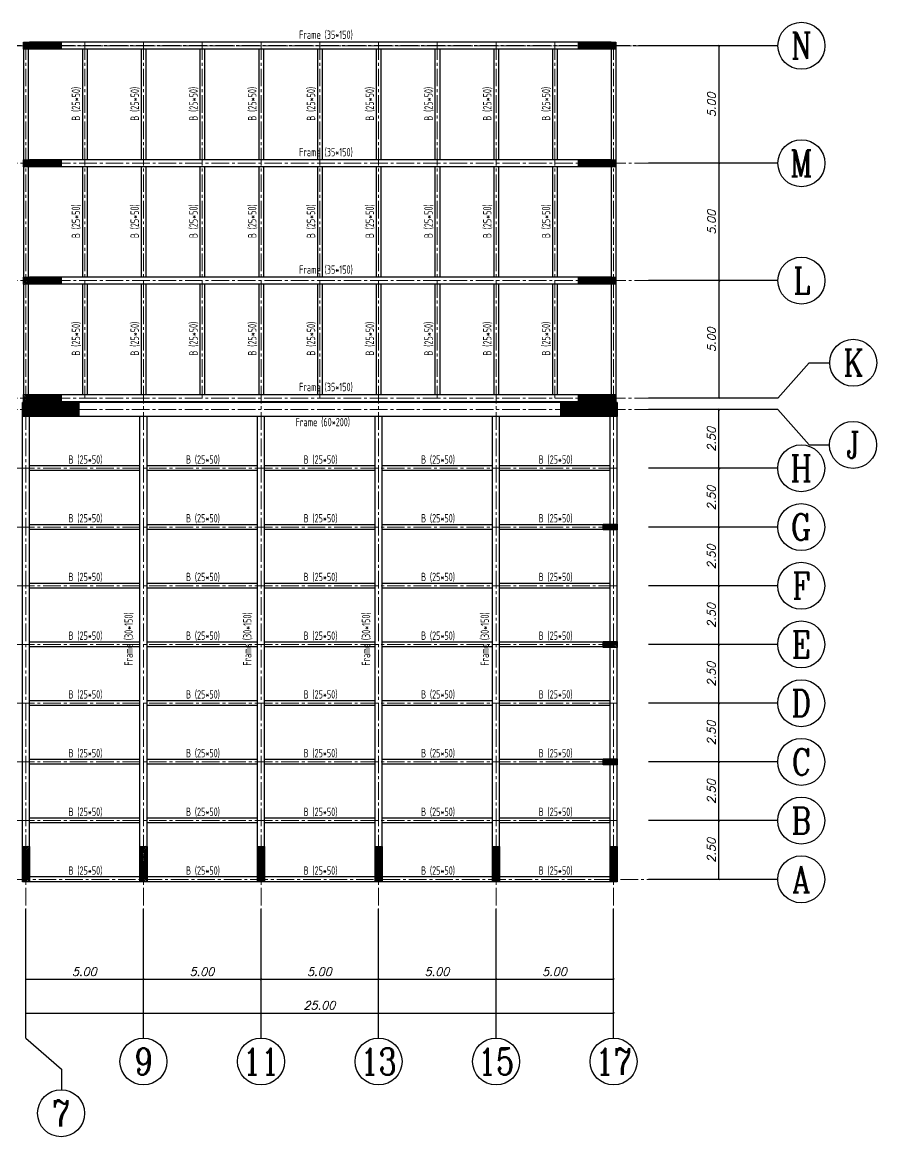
# Model space of a CAD drawing. Header units: metres. Extents: x 202848 to 204724, y 1924431 to 1925550.
# Drawn here: x 203256.82 to 203293.17, y 1924637.47 to 1924684.91 of the extents above; entities that cross this region are included whole.
import ezdxf
from ezdxf.enums import TextEntityAlignment as Align

# ---------------------------------------------------------------- set-up
doc = ezdxf.new("R2010")
doc.units = ezdxf.units.M
doc.header["$MEASUREMENT"] = 0
doc.linetypes.add('CENTER2', pattern=[1.125, 0.75, -0.125, 0.125, -0.125])
doc.layers.add('Axis', color=1, linetype='CENTER2', lineweight=5)
doc.layers.add('Dimations', color=3, linetype='Continuous', lineweight=5)
for name, color, linetype in [('Axis Name', 8, 'Continuous'), ('Columns', 2, 'Continuous'), ('Frame', 7, 'Continuous'), ('Walls', 255, 'Continuous'), ('YQ_DIM', 3, 'Continuous')]:
    doc.layers.add(name, color=color, linetype=linetype)
doc.styles.add('ROMANS', font='romans.shx', dxfattribs={"oblique": 15})
doc.styles.add('YQ_AXIS', font='COMPLEX.SHX', dxfattribs={"width": 0.8, "bigfont": 'GBCBIG.SHX'})
doc.styles.add('YQ_DIM', font='SUPEROS.SHX', dxfattribs={"width": 0.8, "bigfont": 'HZDX.SHX'})
doc.dimstyles.new('Copy(2) of DIM-50$', dxfattribs={"dimscale": 0, "dimtxt": 0.35, "dimasz": 0.03, "dimexe": 0, "dimexo": 0, "dimgap": 0.15, "dimtad": 1, "dimzin": 0, "dimdsep": 46, "dimtxsty": 'ROMANS', "dimblk1": 'OBLIQUE', "dimblk2": 'DTICK', "dimsah": 1, "dimcen": 0.1, "dimse1": 1, "dimse2": 1, "dimclrd": 2, "dimclre": 51, "dimclrt": 3, "dimaunit": 1, "dimadec": 0, "dimazin": 0, "dimtfac": 1e-05, "dimtmove": 2, "dimatfit": 0, "dimldrblk": 'DTICK', "dimfxl": 0, "dimtolj": 1, "dimtzin": 0, "dimlwe": -1, "dimarcsym": 0})
pattern_1 = [(135, (-307.507833, -217.828765), (-0.0353553390593, -0.0353553390593), [])]

# ---------------------------------------------------------------- blocks, each defined once
blk = doc.blocks.new('*U913')
for p, q in [((2.35, 0.1), (-2.35, 0.1)), ((2.35, -0.1), (-2.35, -0.1))]:
    blk.add_line(p, q)
blk = doc.blocks.new('*U914')
at = {"color": 0, "linetype": 'ByBlock', "lineweight": -2, "transparency": 16777216}
for p in [(-20, 0), (-15, 0), (-10, 0), (-5, 0), (0, 0), (-20, -2.5), (-15, -2.5), (-10, -2.5), (-5, -2.5), (0, -2.5), (-20, -5), (-15, -5), (-10, -5), (-5, -5), (0, -5), (-20, -7.5), (-15, -7.5), (-10, -7.5), (-5, -7.5), (0, -7.5), (-20, -10), (-15, -10), (-10, -10), (-5, -10), (0, -10), (-20, -12.5), (-15, -12.5), (-10, -12.5), (-5, -12.5), (0, -12.5), (-20, -15), (-15, -15), (-10, -15), (-5, -15), (0, -15)]:
    blk.add_blockref('*U913', p, dxfattribs=at)
blk = doc.blocks.new('_OBLIQUE')
at = {"color": 0, "linetype": 'ByBlock'}
blk.add_line((-0.5, -0.5), (0.5, 0.5), dxfattribs=at)
blk = doc.blocks.new('DTICK')
at = {"color": 3}
blk.add_line((-1, -1), (1, 1), dxfattribs=at)
for p, q in [((-1, 0), (1, 0)), ((0, 1), (0, -1))]:
    blk.add_line(p, q)
blk = doc.blocks.new('*D939')
at = {"layer": 'Defpoints', "color": 0, "lineweight": -2, "transparency": 16777216}
for p in [(203256.979, 1924647.919), (203261.979, 1924647.919), (203261.979, 1924644.169)]:
    blk.add_point(p, dxfattribs=at)
at = {"layer": 'Dimations', "color": 2, "lineweight": -2, "transparency": 16777216}
blk.add_line((203256.979, 1924644.169), (203261.949, 1924644.169), dxfattribs=at)
at = {"layer": 'Dimations', "color": 2, "lineweight": -2, "transparency": 16777216, "xscale": 0.03, "yscale": 0.03, "zscale": 0.03, "rotation": 180}
blk.add_blockref('_OBLIQUE', (203256.979, 1924644.169), dxfattribs=at)
at = {"layer": 'Dimations', "color": 2, "lineweight": -2, "transparency": 16777216, "xscale": 0.03, "yscale": 0.03, "zscale": 0.03}
blk.add_blockref('DTICK', (203261.979, 1924644.169), dxfattribs=at)
at = {"layer": 'Dimations', "color": 3, "transparency": 16777216, "insert": (203259.464, 1924644.494), "char_height": 0.35, "attachment_point": 5, "style": 'ROMANS'}
blk.add_mtext('\\A1;5.00', dxfattribs=at)
blk = doc.blocks.new('*D940')
at = {"layer": 'Defpoints', "color": 0, "lineweight": -2, "transparency": 16777216}
for p in [(203261.979, 1924647.919), (203266.979, 1924647.919), (203266.979, 1924644.169)]:
    blk.add_point(p, dxfattribs=at)
at = {"layer": 'Dimations', "color": 2, "lineweight": -2, "transparency": 16777216}
blk.add_line((203261.979, 1924644.169), (203266.949, 1924644.169), dxfattribs=at)
at = {"layer": 'Dimations', "color": 2, "lineweight": -2, "transparency": 16777216, "xscale": 0.03, "yscale": 0.03, "zscale": 0.03, "rotation": 180}
blk.add_blockref('_OBLIQUE', (203261.979, 1924644.169), dxfattribs=at)
at = {"layer": 'Dimations', "color": 2, "lineweight": -2, "transparency": 16777216, "xscale": 0.03, "yscale": 0.03, "zscale": 0.03}
blk.add_blockref('DTICK', (203266.979, 1924644.169), dxfattribs=at)
at = {"layer": 'Dimations', "color": 3, "transparency": 16777216, "insert": (203264.464, 1924644.494), "char_height": 0.35, "attachment_point": 5, "style": 'ROMANS'}
blk.add_mtext('\\A1;5.00', dxfattribs=at)
blk = doc.blocks.new('*D941')
at = {"layer": 'Defpoints', "color": 0, "lineweight": -2, "transparency": 16777216}
for p in [(203266.979, 1924647.919), (203271.979, 1924647.919), (203271.979, 1924644.169)]:
    blk.add_point(p, dxfattribs=at)
at = {"layer": 'Dimations', "color": 2, "lineweight": -2, "transparency": 16777216}
blk.add_line((203266.979, 1924644.169), (203271.949, 1924644.169), dxfattribs=at)
at = {"layer": 'Dimations', "color": 2, "lineweight": -2, "transparency": 16777216, "xscale": 0.03, "yscale": 0.03, "zscale": 0.03, "rotation": 180}
blk.add_blockref('_OBLIQUE', (203266.979, 1924644.169), dxfattribs=at)
at = {"layer": 'Dimations', "color": 2, "lineweight": -2, "transparency": 16777216, "xscale": 0.03, "yscale": 0.03, "zscale": 0.03}
blk.add_blockref('DTICK', (203271.979, 1924644.169), dxfattribs=at)
at = {"layer": 'Dimations', "color": 3, "transparency": 16777216, "insert": (203269.464, 1924644.494), "char_height": 0.35, "attachment_point": 5, "style": 'ROMANS'}
blk.add_mtext('\\A1;5.00', dxfattribs=at)
blk = doc.blocks.new('*D942')
at = {"layer": 'Defpoints', "color": 0, "lineweight": -2, "transparency": 16777216}
for p in [(203271.979, 1924647.919), (203276.979, 1924647.919), (203276.979, 1924644.169)]:
    blk.add_point(p, dxfattribs=at)
at = {"layer": 'Dimations', "color": 2, "lineweight": -2, "transparency": 16777216}
blk.add_line((203271.979, 1924644.169), (203276.949, 1924644.169), dxfattribs=at)
at = {"layer": 'Dimations', "color": 2, "lineweight": -2, "transparency": 16777216, "xscale": 0.03, "yscale": 0.03, "zscale": 0.03, "rotation": 180}
blk.add_blockref('_OBLIQUE', (203271.979, 1924644.169), dxfattribs=at)
at = {"layer": 'Dimations', "color": 2, "lineweight": -2, "transparency": 16777216, "xscale": 0.03, "yscale": 0.03, "zscale": 0.03}
blk.add_blockref('DTICK', (203276.979, 1924644.169), dxfattribs=at)
at = {"layer": 'Dimations', "color": 3, "transparency": 16777216, "insert": (203274.464, 1924644.494), "char_height": 0.35, "attachment_point": 5, "style": 'ROMANS'}
blk.add_mtext('\\A1;5.00', dxfattribs=at)
blk = doc.blocks.new('*D943')
at = {"layer": 'Defpoints', "color": 0, "lineweight": -2, "transparency": 16777216}
for p in [(203276.979, 1924647.919), (203281.979, 1924647.919), (203281.979, 1924644.169)]:
    blk.add_point(p, dxfattribs=at)
at = {"layer": 'Dimations', "color": 2, "lineweight": -2, "transparency": 16777216}
blk.add_line((203276.979, 1924644.169), (203281.949, 1924644.169), dxfattribs=at)
at = {"layer": 'Dimations', "color": 2, "lineweight": -2, "transparency": 16777216, "xscale": 0.03, "yscale": 0.03, "zscale": 0.03, "rotation": 180}
blk.add_blockref('_OBLIQUE', (203276.979, 1924644.169), dxfattribs=at)
at = {"layer": 'Dimations', "color": 2, "lineweight": -2, "transparency": 16777216, "xscale": 0.03, "yscale": 0.03, "zscale": 0.03}
blk.add_blockref('DTICK', (203281.979, 1924644.169), dxfattribs=at)
at = {"layer": 'Dimations', "color": 3, "transparency": 16777216, "insert": (203279.464, 1924644.494), "char_height": 0.35, "attachment_point": 5, "style": 'ROMANS'}
blk.add_mtext('\\A1;5.00', dxfattribs=at)
blk = doc.blocks.new('*D921')
at = {"layer": 'Defpoints', "color": 0, "lineweight": -2, "transparency": 16777216}
for p in [(203282.719, 1924673.915), (203286.469, 1924673.915), (203282.719, 1924668.915)]:
    blk.add_point(p, dxfattribs=at)
at = {"layer": 'Dimations', "color": 2, "lineweight": -2, "transparency": 16777216}
blk.add_line((203286.469, 1924668.915), (203286.469, 1924673.885), dxfattribs=at)
at = {"layer": 'Dimations', "color": 2, "lineweight": -2, "transparency": 16777216, "xscale": 0.03, "yscale": 0.03, "zscale": 0.03}
for name, p, rotation in [('DTICK', (203286.469, 1924673.915), 90), ('_OBLIQUE', (203286.469, 1924668.915), 270)]:
    blk.add_blockref(name, p, dxfattribs=dict(at, rotation=rotation))
at = {"layer": 'Dimations', "color": 3, "transparency": 16777216, "insert": (203286.144, 1924671.4), "char_height": 0.35, "attachment_point": 5, "rotation": 90, "style": 'ROMANS'}
blk.add_mtext('\\A1;5.00', dxfattribs=at)
blk = doc.blocks.new('*D922')
at = {"layer": 'Defpoints', "color": 0, "lineweight": -2, "transparency": 16777216}
for p in [(203282.719, 1924678.915), (203286.469, 1924678.915), (203282.719, 1924673.915)]:
    blk.add_point(p, dxfattribs=at)
at = {"layer": 'Dimations', "color": 2, "lineweight": -2, "transparency": 16777216}
blk.add_line((203286.469, 1924673.915), (203286.469, 1924678.885), dxfattribs=at)
at = {"layer": 'Dimations', "color": 2, "lineweight": -2, "transparency": 16777216, "xscale": 0.03, "yscale": 0.03, "zscale": 0.03}
for name, p, rotation in [('DTICK', (203286.469, 1924678.915), 90), ('_OBLIQUE', (203286.469, 1924673.915), 270)]:
    blk.add_blockref(name, p, dxfattribs=dict(at, rotation=rotation))
at = {"layer": 'Dimations', "color": 3, "transparency": 16777216, "insert": (203286.144, 1924676.4), "char_height": 0.35, "attachment_point": 5, "rotation": 90, "style": 'ROMANS'}
blk.add_mtext('\\A1;5.00', dxfattribs=at)
blk = doc.blocks.new('*D923')
at = {"layer": 'Defpoints', "color": 0, "lineweight": -2, "transparency": 16777216}
for p in [(203282.719, 1924683.915), (203286.469, 1924683.915), (203282.719, 1924678.915)]:
    blk.add_point(p, dxfattribs=at)
at = {"layer": 'Dimations', "color": 2, "lineweight": -2, "transparency": 16777216}
blk.add_line((203286.469, 1924678.915), (203286.469, 1924683.885), dxfattribs=at)
at = {"layer": 'Dimations', "color": 2, "lineweight": -2, "transparency": 16777216, "xscale": 0.03, "yscale": 0.03, "zscale": 0.03}
for name, p, rotation in [('DTICK', (203286.469, 1924683.915), 90), ('_OBLIQUE', (203286.469, 1924678.915), 270)]:
    blk.add_blockref(name, p, dxfattribs=dict(at, rotation=rotation))
at = {"layer": 'Dimations', "color": 3, "transparency": 16777216, "insert": (203286.144, 1924681.4), "char_height": 0.35, "attachment_point": 5, "rotation": 90, "style": 'ROMANS'}
blk.add_mtext('\\A1;5.00', dxfattribs=at)
blk = doc.blocks.new('*D925')
at = {"layer": 'Defpoints', "color": 0, "lineweight": -2, "transparency": 16777216}
for p in [(203256.979, 1924647.919), (203281.979, 1924647.919), (203281.979, 1924642.734)]:
    blk.add_point(p, dxfattribs=at)
at = {"layer": 'Dimations', "color": 2, "lineweight": -2, "transparency": 16777216}
blk.add_line((203256.979, 1924642.734), (203281.949, 1924642.734), dxfattribs=at)
at = {"layer": 'Dimations', "color": 2, "lineweight": -2, "transparency": 16777216, "xscale": 0.03, "yscale": 0.03, "zscale": 0.03, "rotation": 180}
blk.add_blockref('_OBLIQUE', (203256.979, 1924642.734), dxfattribs=at)
at = {"layer": 'Dimations', "color": 2, "lineweight": -2, "transparency": 16777216, "xscale": 0.03, "yscale": 0.03, "zscale": 0.03}
blk.add_blockref('DTICK', (203281.979, 1924642.734), dxfattribs=at)
at = {"layer": 'Dimations', "color": 3, "transparency": 16777216, "insert": (203269.464, 1924643.059), "char_height": 0.35, "attachment_point": 5, "style": 'ROMANS'}
blk.add_mtext('\\A1;25.00', dxfattribs=at)
blk = doc.blocks.new('*D926')
at = {"layer": 'Defpoints', "color": 0, "lineweight": -2, "transparency": 16777216}
for p in [(203282.712, 1924650.925), (203286.462, 1924650.925), (203282.712, 1924648.425)]:
    blk.add_point(p, dxfattribs=at)
at = {"layer": 'Dimations', "color": 2, "lineweight": -2, "transparency": 16777216}
blk.add_line((203286.462, 1924648.425), (203286.462, 1924650.895), dxfattribs=at)
at = {"layer": 'Dimations', "color": 2, "lineweight": -2, "transparency": 16777216, "xscale": 0.03, "yscale": 0.03, "zscale": 0.03}
for name, p, rotation in [('DTICK', (203286.462, 1924650.925), 90), ('_OBLIQUE', (203286.462, 1924648.425), 270)]:
    blk.add_blockref(name, p, dxfattribs=dict(at, rotation=rotation))
at = {"layer": 'Dimations', "color": 3, "transparency": 16777216, "insert": (203286.137, 1924649.66), "char_height": 0.35, "attachment_point": 5, "rotation": 90, "style": 'ROMANS'}
blk.add_mtext('\\A1;2.50', dxfattribs=at)
blk = doc.blocks.new('*D927')
at = {"layer": 'Defpoints', "color": 0, "lineweight": -2, "transparency": 16777216}
for p in [(203282.712, 1924653.425), (203286.462, 1924653.425), (203282.712, 1924650.925)]:
    blk.add_point(p, dxfattribs=at)
at = {"layer": 'Dimations', "color": 2, "lineweight": -2, "transparency": 16777216}
blk.add_line((203286.462, 1924650.925), (203286.462, 1924653.395), dxfattribs=at)
at = {"layer": 'Dimations', "color": 2, "lineweight": -2, "transparency": 16777216, "xscale": 0.03, "yscale": 0.03, "zscale": 0.03}
for name, p, rotation in [('DTICK', (203286.462, 1924653.425), 90), ('_OBLIQUE', (203286.462, 1924650.925), 270)]:
    blk.add_blockref(name, p, dxfattribs=dict(at, rotation=rotation))
at = {"layer": 'Dimations', "color": 3, "transparency": 16777216, "insert": (203286.137, 1924652.16), "char_height": 0.35, "attachment_point": 5, "rotation": 90, "style": 'ROMANS'}
blk.add_mtext('\\A1;2.50', dxfattribs=at)
blk = doc.blocks.new('*D928')
at = {"layer": 'Defpoints', "color": 0, "lineweight": -2, "transparency": 16777216}
for p in [(203282.712, 1924655.925), (203286.462, 1924655.925), (203282.712, 1924653.425)]:
    blk.add_point(p, dxfattribs=at)
at = {"layer": 'Dimations', "color": 2, "lineweight": -2, "transparency": 16777216}
blk.add_line((203286.462, 1924653.425), (203286.462, 1924655.895), dxfattribs=at)
at = {"layer": 'Dimations', "color": 2, "lineweight": -2, "transparency": 16777216, "xscale": 0.03, "yscale": 0.03, "zscale": 0.03}
for name, p, rotation in [('DTICK', (203286.462, 1924655.925), 90), ('_OBLIQUE', (203286.462, 1924653.425), 270)]:
    blk.add_blockref(name, p, dxfattribs=dict(at, rotation=rotation))
at = {"layer": 'Dimations', "color": 3, "transparency": 16777216, "insert": (203286.137, 1924654.66), "char_height": 0.35, "attachment_point": 5, "rotation": 90, "style": 'ROMANS'}
blk.add_mtext('\\A1;2.50', dxfattribs=at)
blk = doc.blocks.new('*D929')
at = {"layer": 'Defpoints', "color": 0, "lineweight": -2, "transparency": 16777216}
for p in [(203282.712, 1924658.425), (203286.462, 1924658.425), (203282.712, 1924655.925)]:
    blk.add_point(p, dxfattribs=at)
at = {"layer": 'Dimations', "color": 2, "lineweight": -2, "transparency": 16777216}
blk.add_line((203286.462, 1924655.925), (203286.462, 1924658.395), dxfattribs=at)
at = {"layer": 'Dimations', "color": 2, "lineweight": -2, "transparency": 16777216, "xscale": 0.03, "yscale": 0.03, "zscale": 0.03}
for name, p, rotation in [('DTICK', (203286.462, 1924658.425), 90), ('_OBLIQUE', (203286.462, 1924655.925), 270)]:
    blk.add_blockref(name, p, dxfattribs=dict(at, rotation=rotation))
at = {"layer": 'Dimations', "color": 3, "transparency": 16777216, "insert": (203286.137, 1924657.16), "char_height": 0.35, "attachment_point": 5, "rotation": 90, "style": 'ROMANS'}
blk.add_mtext('\\A1;2.50', dxfattribs=at)
blk = doc.blocks.new('*D930')
at = {"layer": 'Defpoints', "color": 0, "lineweight": -2, "transparency": 16777216}
for p in [(203282.712, 1924660.925), (203286.462, 1924660.925), (203282.712, 1924658.425)]:
    blk.add_point(p, dxfattribs=at)
at = {"layer": 'Dimations', "color": 2, "lineweight": -2, "transparency": 16777216}
blk.add_line((203286.462, 1924658.425), (203286.462, 1924660.895), dxfattribs=at)
at = {"layer": 'Dimations', "color": 2, "lineweight": -2, "transparency": 16777216, "xscale": 0.03, "yscale": 0.03, "zscale": 0.03}
for name, p, rotation in [('DTICK', (203286.462, 1924660.925), 90), ('_OBLIQUE', (203286.462, 1924658.425), 270)]:
    blk.add_blockref(name, p, dxfattribs=dict(at, rotation=rotation))
at = {"layer": 'Dimations', "color": 3, "transparency": 16777216, "insert": (203286.137, 1924659.66), "char_height": 0.35, "attachment_point": 5, "rotation": 90, "style": 'ROMANS'}
blk.add_mtext('\\A1;2.50', dxfattribs=at)
blk = doc.blocks.new('*D931')
at = {"layer": 'Defpoints', "color": 0, "lineweight": -2, "transparency": 16777216}
for p in [(203282.712, 1924663.425), (203286.462, 1924663.425), (203282.712, 1924660.925)]:
    blk.add_point(p, dxfattribs=at)
at = {"layer": 'Dimations', "color": 2, "lineweight": -2, "transparency": 16777216}
blk.add_line((203286.462, 1924660.925), (203286.462, 1924663.395), dxfattribs=at)
at = {"layer": 'Dimations', "color": 2, "lineweight": -2, "transparency": 16777216, "xscale": 0.03, "yscale": 0.03, "zscale": 0.03}
for name, p, rotation in [('DTICK', (203286.462, 1924663.425), 90), ('_OBLIQUE', (203286.462, 1924660.925), 270)]:
    blk.add_blockref(name, p, dxfattribs=dict(at, rotation=rotation))
at = {"layer": 'Dimations', "color": 3, "transparency": 16777216, "insert": (203286.137, 1924662.16), "char_height": 0.35, "attachment_point": 5, "rotation": 90, "style": 'ROMANS'}
blk.add_mtext('\\A1;2.50', dxfattribs=at)
blk = doc.blocks.new('*D932')
at = {"layer": 'Defpoints', "color": 0, "lineweight": -2, "transparency": 16777216}
for p in [(203282.712, 1924665.925), (203286.462, 1924665.925), (203282.712, 1924663.425)]:
    blk.add_point(p, dxfattribs=at)
at = {"layer": 'Dimations', "color": 2, "lineweight": -2, "transparency": 16777216}
blk.add_line((203286.462, 1924663.425), (203286.462, 1924665.895), dxfattribs=at)
at = {"layer": 'Dimations', "color": 2, "lineweight": -2, "transparency": 16777216, "xscale": 0.03, "yscale": 0.03, "zscale": 0.03}
for name, p, rotation in [('DTICK', (203286.462, 1924665.925), 90), ('_OBLIQUE', (203286.462, 1924663.425), 270)]:
    blk.add_blockref(name, p, dxfattribs=dict(at, rotation=rotation))
at = {"layer": 'Dimations', "color": 3, "transparency": 16777216, "insert": (203286.137, 1924664.66), "char_height": 0.35, "attachment_point": 5, "rotation": 90, "style": 'ROMANS'}
blk.add_mtext('\\A1;2.50', dxfattribs=at)
blk = doc.blocks.new('*D933')
at = {"layer": 'Defpoints', "color": 0, "lineweight": -2, "transparency": 16777216}
for p in [(203282.712, 1924668.425), (203286.462, 1924668.425), (203282.712, 1924665.925)]:
    blk.add_point(p, dxfattribs=at)
at = {"layer": 'Dimations', "color": 2, "lineweight": -2, "transparency": 16777216}
blk.add_line((203286.462, 1924665.925), (203286.462, 1924668.395), dxfattribs=at)
at = {"layer": 'Dimations', "color": 2, "lineweight": -2, "transparency": 16777216, "xscale": 0.03, "yscale": 0.03, "zscale": 0.03}
for name, p, rotation in [('DTICK', (203286.462, 1924668.425), 90), ('_OBLIQUE', (203286.462, 1924665.925), 270)]:
    blk.add_blockref(name, p, dxfattribs=dict(at, rotation=rotation))
at = {"layer": 'Dimations', "color": 3, "transparency": 16777216, "insert": (203286.137, 1924667.16), "char_height": 0.35, "attachment_point": 5, "rotation": 90, "style": 'ROMANS'}
blk.add_mtext('\\A1;2.50', dxfattribs=at)
blk = doc.blocks.new('*U1023')
at = {"layer": 'YQ_DIM', "insert": (5.576, -0.232), "char_height": 0.35659, "attachment_point": 5, "rotation": 270, "style": 'YQ_DIM'}
blk.add_mtext_dynamic_manual_height_columns('Frame (30*150)', width=3.19714, gutter_width=1.783, heights=[1.593], dxfattribs=at)
blk = doc.blocks.new('*U1024')
at = {"color": 0, "linetype": 'ByBlock', "lineweight": -2, "transparency": 16777216, "rotation": 180}
for p in [(203549.197, 1924876.254), (203554.247, 1924876.254), (203559.297, 1924876.254), (203564.347, 1924876.254), (203569.397, 1924876.254), (203574.447, 1924876.254), (203579.497, 1924876.254), (203584.547, 1924876.254), (203589.597, 1924876.254)]:
    blk.add_blockref('*U1023', p, dxfattribs=at)

msp = doc.modelspace()

# ---------------------------------------------------------------- hatches: boundary and pattern name
at = {"layer": 'Columns', "transparency": 33554687}
h = msp.add_hatch(dxfattribs=at)
h.set_pattern_fill('ANSI31', color=256, scale=0.4, angle=90)
h.set_pattern_definition(pattern_1)
h.paths.add_polyline_path([(203256.8791, 1924684.0647), (203256.8791, 1924683.7647), (203258.4791, 1924683.7647), (203258.4791, 1924684.0647)])
h = msp.add_hatch(dxfattribs=at)
h.set_pattern_fill('ANSI31', color=256, scale=0.4, angle=90)
h.set_pattern_definition(pattern_1)
h.paths.add_polyline_path([(203280.4791, 1924684.0647), (203280.4791, 1924683.7647), (203282.0791, 1924683.7647), (203282.0791, 1924684.0647)])
h = msp.add_hatch(dxfattribs=at)
h.set_pattern_fill('ANSI31', color=256, scale=0.4, angle=90)
h.set_pattern_definition(pattern_1)
h.paths.add_polyline_path([(203256.8791, 1924679.0647), (203256.8791, 1924678.7647), (203258.4791, 1924678.7647), (203258.4791, 1924679.0647)])
h = msp.add_hatch(dxfattribs=at)
h.set_pattern_fill('ANSI31', color=256, scale=0.4, angle=90)
h.set_pattern_definition(pattern_1)
h.paths.add_polyline_path([(203280.4791, 1924679.0647), (203280.4791, 1924678.7647), (203282.0791, 1924678.7647), (203282.0791, 1924679.0647)])
h = msp.add_hatch(dxfattribs=at)
h.set_pattern_fill('ANSI31', color=256, scale=0.4, angle=90)
h.set_pattern_definition(pattern_1)
h.paths.add_polyline_path([(203256.8791, 1924674.0647), (203256.8791, 1924673.7647), (203258.4791, 1924673.7647), (203258.4791, 1924674.0647)])
h = msp.add_hatch(dxfattribs=at)
h.set_pattern_fill('ANSI31', color=256, scale=0.4, angle=90)
h.set_pattern_definition(pattern_1)
h.paths.add_polyline_path([(203280.4791, 1924674.0647), (203280.4791, 1924673.7647), (203282.0791, 1924673.7647), (203282.0791, 1924674.0647)])
h = msp.add_hatch(dxfattribs=at)
h.set_pattern_fill('ANSI31', color=256, scale=0.4, angle=90)
h.set_pattern_definition(pattern_1)
h.paths.add_polyline_path([(203256.8291, 1924668.7247), (203256.8291, 1924668.1247), (203259.2291, 1924668.1247), (203259.2291, 1924668.7247)])
h = msp.add_hatch(dxfattribs=at)
h.set_pattern_fill('ANSI31', color=256, scale=0.4, angle=90)
h.set_pattern_definition(pattern_1)
h.paths.add_polyline_path([(203256.8791, 1924669.0647), (203256.8791, 1924668.7647), (203258.4791, 1924668.7647), (203258.4791, 1924669.0647)])
h = msp.add_hatch(dxfattribs=at)
h.set_pattern_fill('ANSI31', color=256, scale=0.4, angle=90)
h.set_pattern_definition(pattern_1)
h.paths.add_polyline_path([(203279.7291, 1924668.7247), (203279.7291, 1924668.1247), (203282.1291, 1924668.1247), (203282.1291, 1924668.7247)])
h = msp.add_hatch(dxfattribs=at)
h.set_pattern_fill('ANSI31', color=256, scale=0.4, angle=90)
h.set_pattern_definition(pattern_1)
h.paths.add_polyline_path([(203280.4791, 1924669.0647), (203280.4791, 1924668.7647), (203282.0791, 1924668.7647), (203282.0791, 1924669.0647)])
h = msp.add_hatch(dxfattribs=at)
h.set_pattern_fill('ANSI31', color=256, scale=0.4, angle=90)
h.set_pattern_definition(pattern_1)
h.paths.add_polyline_path([(203281.5291, 1924663.5497), (203281.5291, 1924663.2997), (203282.1291, 1924663.2997), (203282.1291, 1924663.5497)])
h = msp.add_hatch(dxfattribs=at)
h.set_pattern_fill('ANSI31', color=256, scale=0.4, angle=90)
h.set_pattern_definition(pattern_1)
h.paths.add_polyline_path([(203281.5291, 1924658.5497), (203281.5291, 1924658.2997), (203282.1291, 1924658.2997), (203282.1291, 1924658.5497)])
h = msp.add_hatch(dxfattribs=at)
h.set_pattern_fill('ANSI31', color=256, scale=0.4, angle=90)
h.set_pattern_definition(pattern_1)
h.paths.add_polyline_path([(203281.5291, 1924653.5497), (203281.5291, 1924653.2997), (203282.1291, 1924653.2997), (203282.1291, 1924653.5497)])
h = msp.add_hatch(dxfattribs=at)
h.set_pattern_fill('ANSI31', color=256, scale=0.4, angle=90)
h.set_pattern_definition(pattern_1)
h.paths.add_polyline_path([(203256.8291, 1924648.3247), (203257.1291, 1924648.3247), (203257.1291, 1924649.8247), (203256.8291, 1924649.8247)])
h = msp.add_hatch(dxfattribs=at)
h.set_pattern_fill('ANSI31', color=256, scale=0.4, angle=90)
h.set_pattern_definition(pattern_1)
h.paths.add_polyline_path([(203261.8291, 1924648.3247), (203262.1291, 1924648.3247), (203262.1291, 1924649.8247), (203261.8291, 1924649.8247)])
h = msp.add_hatch(dxfattribs=at)
h.set_pattern_fill('ANSI31', color=256, scale=0.4, angle=90)
h.set_pattern_definition(pattern_1)
h.paths.add_polyline_path([(203266.8291, 1924648.3247), (203267.1291, 1924648.3247), (203267.1291, 1924649.8247), (203266.8291, 1924649.8247)])
h = msp.add_hatch(dxfattribs=at)
h.set_pattern_fill('ANSI31', color=256, scale=0.4, angle=90)
h.set_pattern_definition(pattern_1)
h.paths.add_polyline_path([(203271.8291, 1924648.3247), (203272.1291, 1924648.3247), (203272.1291, 1924649.8247), (203271.8291, 1924649.8247)])
h = msp.add_hatch(dxfattribs=at)
h.set_pattern_fill('ANSI31', color=256, scale=0.4, angle=90)
h.set_pattern_definition(pattern_1)
h.paths.add_polyline_path([(203276.8291, 1924648.3247), (203277.1291, 1924648.3247), (203277.1291, 1924649.8247), (203276.8291, 1924649.8247)])
h = msp.add_hatch(dxfattribs=at)
h.set_pattern_fill('ANSI31', color=256, scale=0.4, angle=90)
h.set_pattern_definition(pattern_1)
h.paths.add_polyline_path([(203281.8291, 1924648.3247), (203282.1291, 1924648.3247), (203282.1291, 1924649.8247), (203281.8291, 1924649.8247)])

# ---------------------------------------------------------------- linework, layer by layer
at = {"linetype": 'CENTER2', "lineweight": -2}
msp.add_line((203287.1691, 1924683.9147), (203249.9974, 1924683.9147), dxfattribs=at)
for p, q in [((203259.3791, 1924683.7647), (203259.3791, 1924679.0647)), ((203259.5791, 1924683.7647), (203259.5791, 1924679.0647)), ((203261.8791, 1924683.7647), (203261.8791, 1924679.0647)), ((203262.0791, 1924683.7647), (203262.0791, 1924679.0647)), ((203264.3791, 1924683.7647), (203264.3791, 1924679.0647)), ((203264.5791, 1924683.7647), (203264.5791, 1924679.0647)), ((203266.8791, 1924683.7647), (203266.8791, 1924679.0647)), ((203267.0791, 1924683.7647), (203267.0791, 1924679.0647)), ((203269.3791, 1924683.7647), (203269.3791, 1924679.0647)), ((203269.5791, 1924683.7647), (203269.5791, 1924679.0647)), ((203271.8791, 1924683.7647), (203271.8791, 1924679.0647)), ((203272.0791, 1924683.7647), (203272.0791, 1924679.0647)), ((203274.3791, 1924683.7647), (203274.3791, 1924679.0647)), ((203274.5791, 1924683.7647), (203274.5791, 1924679.0647)), ((203276.8791, 1924683.7647), (203276.8791, 1924679.0647)), ((203277.0791, 1924683.7647), (203277.0791, 1924679.0647)), ((203279.3791, 1924683.7647), (203279.3791, 1924679.0647)), ((203279.5791, 1924683.7647), (203279.5791, 1924679.0647)), ((203259.3791, 1924678.7647), (203259.3791, 1924674.0647)), ((203259.5791, 1924678.7647), (203259.5791, 1924674.0647)), ((203261.8791, 1924678.7647), (203261.8791, 1924674.0647)), ((203262.0791, 1924678.7647), (203262.0791, 1924674.0647)), ((203264.3791, 1924678.7647), (203264.3791, 1924674.0647)), ((203264.5791, 1924678.7647), (203264.5791, 1924674.0647)), ((203266.8791, 1924678.7647), (203266.8791, 1924674.0647)), ((203267.0791, 1924678.7647), (203267.0791, 1924674.0647)), ((203269.3791, 1924678.7647), (203269.3791, 1924674.0647)), ((203269.5791, 1924678.7647), (203269.5791, 1924674.0647)), ((203271.8791, 1924678.7647), (203271.8791, 1924674.0647)), ((203272.0791, 1924678.7647), (203272.0791, 1924674.0647)), ((203274.3791, 1924678.7647), (203274.3791, 1924674.0647)), ((203274.5791, 1924678.7647), (203274.5791, 1924674.0647)), ((203276.8791, 1924678.7647), (203276.8791, 1924674.0647)), ((203277.0791, 1924678.7647), (203277.0791, 1924674.0647)), ((203279.3791, 1924678.7647), (203279.3791, 1924674.0647)), ((203279.5791, 1924678.7647), (203279.5791, 1924674.0647)), ((203259.3791, 1924673.7647), (203259.3791, 1924669.0647)), ((203259.5791, 1924673.7647), (203259.5791, 1924669.0647)), ((203261.8791, 1924673.7647), (203261.8791, 1924669.0647)), ((203262.0791, 1924673.7647), (203262.0791, 1924669.0647)), ((203264.3791, 1924673.7647), (203264.3791, 1924669.0647)), ((203264.5791, 1924673.7647), (203264.5791, 1924669.0647)), ((203266.8791, 1924673.7647), (203266.8791, 1924669.0647)), ((203267.0791, 1924673.7647), (203267.0791, 1924669.0647)), ((203269.3791, 1924673.7647), (203269.3791, 1924669.0647)), ((203269.5791, 1924673.7647), (203269.5791, 1924669.0647)), ((203271.8791, 1924673.7647), (203271.8791, 1924669.0647)), ((203272.0791, 1924673.7647), (203272.0791, 1924669.0647)), ((203274.3791, 1924673.7647), (203274.3791, 1924669.0647)), ((203274.5791, 1924673.7647), (203274.5791, 1924669.0647)), ((203276.8791, 1924673.7647), (203276.8791, 1924669.0647)), ((203277.0791, 1924673.7647), (203277.0791, 1924669.0647)), ((203279.3791, 1924673.7647), (203279.3791, 1924669.0647)), ((203279.5791, 1924673.7647), (203279.5791, 1924669.0647)), ((203256.8291, 1924649.7747), (203256.8291, 1924668.1247)), ((203257.1291, 1924649.7747), (203257.1291, 1924668.1247)), ((203261.8291, 1924648.5747), (203261.8291, 1924668.1247)), ((203262.1291, 1924648.5747), (203262.1291, 1924668.1247)), ((203266.8291, 1924648.5747), (203266.8291, 1924668.1247)), ((203267.1291, 1924648.5747), (203267.1291, 1924668.1247)), ((203271.8291, 1924648.5747), (203271.8291, 1924668.1247)), ((203272.1291, 1924648.5747), (203272.1291, 1924668.1247)), ((203276.8291, 1924648.5747), (203276.8291, 1924668.1247)), ((203277.1291, 1924648.5747), (203277.1291, 1924668.1247))]:
    msp.add_line(p, q)
at = {"layer": 'Axis'}
for p, q in [((203285.8708, 1924683.9147), (203253.1471, 1924683.9147)), ((203256.9791, 1924684.0647), (203256.9791, 1924669.6647)), ((203256.9791, 1924684.0647), (203256.9791, 1924644.5327)), ((203259.4791, 1924684.0647), (203259.4791, 1924668.9147)), ((203261.9791, 1924684.0647), (203261.9791, 1924644.5327)), ((203261.9791, 1924684.0647), (203261.9791, 1924644.5327)), ((203264.4791, 1924684.0647), (203264.4791, 1924668.9147)), ((203266.9791, 1924684.0647), (203266.9791, 1924644.5327)), ((203266.9791, 1924684.0647), (203266.9791, 1924644.5327)), ((203269.4791, 1924684.0647), (203269.4791, 1924668.9147)), ((203271.9791, 1924684.0647), (203271.9791, 1924644.5327)), ((203271.9791, 1924684.0647), (203271.9791, 1924644.5327)), ((203274.4791, 1924684.0647), (203274.4791, 1924668.9147)), ((203276.9791, 1924684.0647), (203276.9791, 1924644.5327)), ((203276.9791, 1924684.0647), (203276.9791, 1924644.5327)), ((203279.4791, 1924684.0647), (203279.4791, 1924668.9147)), ((203281.9791, 1924684.0647), (203281.9791, 1924644.5327)), ((203285.8708, 1924678.9147), (203253.1471, 1924678.9147)), ((203285.8708, 1924673.9147), (203253.1471, 1924673.9147)), ((203285.8624, 1924668.9147), (203253.1471, 1924668.9147)), ((203285.864, 1924668.4247), (203231.6391, 1924668.4247)), ((203282.0891, 1924665.9247), (203231.6391, 1924665.9247)), ((203282.0891, 1924663.4247), (203231.6391, 1924663.4247)), ((203282.0891, 1924660.9247), (203231.6391, 1924660.9247)), ((203282.0891, 1924658.4247), (203231.6391, 1924658.4247)), ((203282.0891, 1924655.9247), (203231.6391, 1924655.9247)), ((203282.0891, 1924653.4247), (203231.6391, 1924653.4247)), ((203282.0891, 1924650.9247), (203231.6391, 1924650.9247)), ((203231.6459, 1924648.4247), (203285.864, 1924648.4247))]:
    msp.add_line(p, q, dxfattribs=at)
at = {"layer": 'Axis Name'}
for p, q in [((203288.9686, 1924683.9147), (203283.4686, 1924683.9147)), ((203288.9686, 1924678.9147), (203283.4686, 1924678.9147)), ((203288.9686, 1924673.9147), (203283.4686, 1924673.9147)), ((203288.9686, 1924668.9147), (203290.3018, 1924670.4211)), ((203290.3018, 1924670.4211), (203291.1711, 1924670.4211)), ((203288.9686, 1924668.9147), (203283.4686, 1924668.9147)), ((203288.9619, 1924668.4247), (203283.4619, 1924668.4247)), ((203288.9619, 1924668.4247), (203290.295, 1924666.9184)), ((203290.295, 1924666.9184), (203291.1643, 1924666.9184)), ((203288.9619, 1924665.9247), (203283.4619, 1924665.9247)), ((203288.9619, 1924663.4247), (203283.4619, 1924663.4247)), ((203288.9619, 1924660.9247), (203283.4619, 1924660.9247)), ((203288.9619, 1924658.4247), (203283.4619, 1924658.4247)), ((203288.9619, 1924655.9247), (203283.4619, 1924655.9247)), ((203288.9619, 1924653.4247), (203283.4619, 1924653.4247)), ((203288.9619, 1924650.9247), (203283.4619, 1924650.9247)), ((203288.9619, 1924648.4247), (203283.4619, 1924648.4247)), ((203256.9791, 1924641.6693), (203256.9791, 1924647.1693)), ((203261.9791, 1924641.6693), (203261.9791, 1924647.1693)), ((203266.9791, 1924641.6693), (203266.9791, 1924647.1693)), ((203271.9791, 1924641.6693), (203271.9791, 1924647.1693)), ((203276.9791, 1924641.6693), (203276.9791, 1924647.1693)), ((203281.9791, 1924641.6693), (203281.9791, 1924647.1693)), ((203256.9791, 1924641.6693), (203258.4855, 1924640.3362)), ((203258.4855, 1924640.3362), (203258.4855, 1924639.4668))]:
    msp.add_line(p, q, dxfattribs=at)
for centre in [(203289.9686, 1924683.9147), (203289.9686, 1924678.9147), (203289.9686, 1924673.9147), (203292.1711, 1924670.4211), (203292.1643, 1924666.9184), (203289.9619, 1924665.9247), (203289.9619, 1924663.4247), (203289.9619, 1924660.9247), (203289.9619, 1924658.4247), (203289.9619, 1924655.9247), (203289.9619, 1924653.4247), (203289.9619, 1924650.9247), (203289.9619, 1924648.4247), (203261.9791, 1924640.6693), (203266.9791, 1924640.6693), (203271.9791, 1924640.6693), (203276.9791, 1924640.6693), (203281.9791, 1924640.6693), (203258.4748, 1924638.4669)]:
    msp.add_circle(centre, 1, dxfattribs=at)
at = {"layer": 'Columns'}
for points in [[(203256.8791, 1924684.0647), (203258.4791, 1924684.0647), (203258.4791, 1924683.7647), (203256.8791, 1924683.7647)], [(203280.4791, 1924684.0647), (203282.0791, 1924684.0647), (203282.0791, 1924683.7647), (203280.4791, 1924683.7647)], [(203256.8791, 1924679.0647), (203258.4791, 1924679.0647), (203258.4791, 1924678.7647), (203256.8791, 1924678.7647)], [(203280.4791, 1924679.0647), (203282.0791, 1924679.0647), (203282.0791, 1924678.7647), (203280.4791, 1924678.7647)], [(203256.8791, 1924674.0647), (203258.4791, 1924674.0647), (203258.4791, 1924673.7647), (203256.8791, 1924673.7647)], [(203280.4791, 1924674.0647), (203282.0791, 1924674.0647), (203282.0791, 1924673.7647), (203280.4791, 1924673.7647)], [(203256.8291, 1924668.7247), (203259.2291, 1924668.7247), (203259.2291, 1924668.1247), (203256.8291, 1924668.1247)], [(203256.8791, 1924669.0647), (203258.4791, 1924669.0647), (203258.4791, 1924668.7647), (203256.8791, 1924668.7647)], [(203279.7291, 1924668.7247), (203282.1291, 1924668.7247), (203282.1291, 1924668.1247), (203279.7291, 1924668.1247)], [(203280.4791, 1924669.0647), (203282.0791, 1924669.0647), (203282.0791, 1924668.7647), (203280.4791, 1924668.7647)], [(203281.5291, 1924663.2997), (203281.5291, 1924663.5497), (203282.1291, 1924663.5497), (203282.1291, 1924663.2997)], [(203281.5291, 1924658.2997), (203281.5291, 1924658.5497), (203282.1291, 1924658.5497), (203282.1291, 1924658.2997)], [(203281.5291, 1924653.2997), (203281.5291, 1924653.5497), (203282.1291, 1924653.5497), (203282.1291, 1924653.2997)], [(203256.8291, 1924648.3247), (203256.8291, 1924649.8247), (203257.1291, 1924649.8247), (203257.1291, 1924648.3247)], [(203261.8291, 1924648.3247), (203261.8291, 1924649.8247), (203262.1291, 1924649.8247), (203262.1291, 1924648.3247)], [(203266.8291, 1924648.3247), (203266.8291, 1924649.8247), (203267.1291, 1924649.8247), (203267.1291, 1924648.3247)], [(203271.8291, 1924648.3247), (203271.8291, 1924649.8247), (203272.1291, 1924649.8247), (203272.1291, 1924648.3247)], [(203276.8291, 1924648.3247), (203276.8291, 1924649.8247), (203277.1291, 1924649.8247), (203277.1291, 1924648.3247)], [(203281.8291, 1924648.3247), (203281.8291, 1924649.8247), (203282.1291, 1924649.8247), (203282.1291, 1924648.3247)]]:
    msp.add_lwpolyline(points, close=True, dxfattribs=at)
at = {"layer": 'Frame'}
for p, q in [((203281.8791, 1924684.0647), (203257.1291, 1924684.0647)), ((203281.8791, 1924683.7647), (203257.1291, 1924683.7647)), ((203281.8791, 1924679.0647), (203257.1291, 1924679.0647)), ((203281.8791, 1924678.7647), (203257.1291, 1924678.7647)), ((203281.8791, 1924674.0647), (203257.1291, 1924674.0647)), ((203281.8791, 1924673.7647), (203257.1291, 1924673.7647)), ((203282.1291, 1924668.7247), (203256.8291, 1924668.7247)), ((203257.1291, 1924669.0647), (203281.8791, 1924669.0647)), ((203257.1291, 1924668.7647), (203281.8791, 1924668.7647)), ((203282.1291, 1924648.3247), (203282.1291, 1924668.6247)), ((203282.1291, 1924668.1247), (203256.8291, 1924668.1247)), ((203281.8291, 1924648.5747), (203281.8291, 1924668.1247))]:
    msp.add_line(p, q, dxfattribs=at)
at = {"layer": 'Walls'}
for p, q in [((203256.8791, 1924684.0647), (203256.8791, 1924669.0647)), ((203257.0791, 1924684.0647), (203257.0791, 1924669.0647)), ((203281.8791, 1924684.0647), (203281.8791, 1924669.0647)), ((203282.0791, 1924684.0647), (203282.0791, 1924669.0647)), ((203281.8291, 1924648.5247), (203257.1291, 1924648.5247)), ((203281.8291, 1924648.3247), (203257.1291, 1924648.3247))]:
    msp.add_line(p, q, dxfattribs=at)

# ---------------------------------------------------------------- block references
msp.add_blockref('*U914', (203279.4791, 1924665.9247))
at = {"lineweight": -2}
msp.add_blockref('*U1024', (-307.5078, -217.8288), dxfattribs=at)

# ---------------------------------------------------------------- texts
at = {"layer": 'Axis Name', "color": 7, "style": 'YQ_AXIS', "width": 0.8}
for s, p in [('N', (203289.9686, 1924683.9147)), ('M', (203289.9686, 1924678.9147)), ('L', (203289.9686, 1924673.9147)), ('K', (203292.1711, 1924670.4211)), ('J', (203292.1643, 1924666.9184)), ('H', (203289.9619, 1924665.9247)), ('G', (203289.9619, 1924663.4247)), ('F', (203289.9619, 1924660.9247)), ('E', (203289.9619, 1924658.4247)), ('D', (203289.9619, 1924655.9247)), ('C', (203289.9619, 1924653.4247)), ('B', (203289.9619, 1924650.9247)), ('A', (203289.9619, 1924648.4247)), ('9', (203261.9791, 1924640.6693)), ('11', (203266.9791, 1924640.6693)), ('13', (203271.9791, 1924640.6693)), ('15', (203276.9791, 1924640.6693)), ('17', (203281.9791, 1924640.6693)), ('7', (203258.4748, 1924638.4669))]:
    msp.add_text(s, height=1.125, dxfattribs=at).set_placement(p, align=Align.MIDDLE)
at = {"layer": 'YQ_DIM', "attachment_point": 5, "style": 'YQ_DIM'}
for s, insert, char_height in [('Frame (35*150)', (203269.7414, 1924684.3692), 0.356585), ('Frame (35*150)', (203269.7414, 1924679.3692), 0.356585), ('Frame (35*150)', (203269.7414, 1924674.3692), 0.356585), ('Frame (35*150)', (203269.7414, 1924669.3692), 0.356585), ('Frame (60*200)', (203269.6098, 1924667.8756), 0.356585), ('B (25*50)', (203259.5099, 1924666.2819), 0.35659), ('B (25*50)', (203264.5099, 1924666.2819), 0.35659), ('B (25*50)', (203269.5099, 1924666.2819), 0.35659), ('B (25*50)', (203274.5099, 1924666.2819), 0.35659), ('B (25*50)', (203279.5099, 1924666.2819), 0.35659), ('B (25*50)', (203259.5099, 1924663.7819), 0.35659), ('B (25*50)', (203264.5099, 1924663.7819), 0.35659), ('B (25*50)', (203269.5099, 1924663.7819), 0.35659), ('B (25*50)', (203274.5099, 1924663.7819), 0.35659), ('B (25*50)', (203279.5099, 1924663.7819), 0.35659), ('B (25*50)', (203259.5099, 1924661.2819), 0.35659), ('B (25*50)', (203264.5099, 1924661.2819), 0.35659), ('B (25*50)', (203269.5099, 1924661.2819), 0.35659), ('B (25*50)', (203274.5099, 1924661.2819), 0.35659), ('B (25*50)', (203279.5099, 1924661.2819), 0.35659), ('B (25*50)', (203259.5099, 1924658.7819), 0.35659), ('B (25*50)', (203264.5099, 1924658.7819), 0.35659), ('B (25*50)', (203269.5099, 1924658.7819), 0.35659), ('B (25*50)', (203274.5099, 1924658.7819), 0.35659), ('B (25*50)', (203279.5099, 1924658.7819), 0.35659), ('B (25*50)', (203259.5099, 1924656.2819), 0.35659), ('B (25*50)', (203264.5099, 1924656.2819), 0.35659), ('B (25*50)', (203269.5099, 1924656.2819), 0.35659), ('B (25*50)', (203274.5099, 1924656.2819), 0.35659), ('B (25*50)', (203279.5099, 1924656.2819), 0.35659), ('B (25*50)', (203259.5099, 1924653.7819), 0.35659), ('B (25*50)', (203264.5099, 1924653.7819), 0.35659), ('B (25*50)', (203269.5099, 1924653.7819), 0.35659), ('B (25*50)', (203274.5099, 1924653.7819), 0.35659), ('B (25*50)', (203279.5099, 1924653.7819), 0.35659), ('B (25*50)', (203259.5099, 1924651.2819), 0.35659), ('B (25*50)', (203264.5099, 1924651.2819), 0.35659), ('B (25*50)', (203269.5099, 1924651.2819), 0.35659), ('B (25*50)', (203274.5099, 1924651.2819), 0.35659), ('B (25*50)', (203279.5099, 1924651.2819), 0.35659), ('B (25*50)', (203259.5099, 1924648.7819), 0.35659), ('B (25*50)', (203264.5099, 1924648.7819), 0.35659), ('B (25*50)', (203269.5099, 1924648.7819), 0.35659), ('B (25*50)', (203274.5099, 1924648.7819), 0.35659), ('B (25*50)', (203279.5099, 1924648.7819), 0.35659)]:
    msp.add_mtext_dynamic_manual_height_columns(s, width=3.19714, gutter_width=1.7829, heights=[1.5932], dxfattribs=dict(at, insert=insert, char_height=char_height))
at = {"layer": 'YQ_DIM', "char_height": 0.35659, "attachment_point": 5, "rotation": 90, "style": 'YQ_DIM'}
for insert in [(203259.122, 1924681.4455), (203261.622, 1924681.4455), (203264.122, 1924681.4455), (203266.622, 1924681.4455), (203269.122, 1924681.4455), (203271.622, 1924681.4455), (203274.122, 1924681.4455), (203276.622, 1924681.4455), (203279.122, 1924681.4455), (203259.122, 1924676.4455), (203261.622, 1924676.4455), (203264.122, 1924676.4455), (203266.622, 1924676.4455), (203269.122, 1924676.4455), (203271.622, 1924676.4455), (203274.122, 1924676.4455), (203276.622, 1924676.4455), (203279.122, 1924676.4455), (203259.122, 1924671.4455), (203261.622, 1924671.4455), (203264.122, 1924671.4455), (203266.622, 1924671.4455), (203269.122, 1924671.4455), (203271.622, 1924671.4455), (203274.122, 1924671.4455), (203276.622, 1924671.4455), (203279.122, 1924671.4455)]:
    msp.add_mtext_dynamic_manual_height_columns('B (25*50)', width=3.19714, gutter_width=1.7829, heights=[1.5932], dxfattribs=dict(at, insert=insert))

# ---------------------------------------------------------------- dimensions: what is measured, and where the dimension line sits
at = {"layer": 'Dimations'}
for base, p1, p2, picture, middle in [((203286.4686, 1924683.9147), (203282.7186, 1924678.9147), (203282.7186, 1924683.9147), '*D923', (203286.1436, 1924681.3997)), ((203286.4686, 1924678.9147), (203282.7186, 1924673.9147), (203282.7186, 1924678.9147), '*D922', (203286.1436, 1924676.3997)), ((203286.4686, 1924673.9147), (203282.7186, 1924668.9147), (203282.7186, 1924673.9147), '*D921', (203286.1436, 1924671.3997)), ((203286.4619, 1924668.4247), (203282.7119, 1924665.9247), (203282.7119, 1924668.4247), '*D933', (203286.1369, 1924667.1597)), ((203286.4619, 1924665.9247), (203282.7119, 1924663.4247), (203282.7119, 1924665.9247), '*D932', (203286.1369, 1924664.6597)), ((203286.4619, 1924663.4247), (203282.7119, 1924660.9247), (203282.7119, 1924663.4247), '*D931', (203286.1369, 1924662.1597)), ((203286.4619, 1924660.9247), (203282.7119, 1924658.4247), (203282.7119, 1924660.9247), '*D930', (203286.1369, 1924659.6597)), ((203286.4619, 1924658.4247), (203282.7119, 1924655.9247), (203282.7119, 1924658.4247), '*D929', (203286.1369, 1924657.1597)), ((203286.4619, 1924655.9247), (203282.7119, 1924653.4247), (203282.7119, 1924655.9247), '*D928', (203286.1369, 1924654.6597)), ((203286.4619, 1924653.4247), (203282.7119, 1924650.9247), (203282.7119, 1924653.4247), '*D927', (203286.1369, 1924652.1597)), ((203286.4619, 1924650.9247), (203282.7119, 1924648.4247), (203282.7119, 1924650.9247), '*D926', (203286.1369, 1924649.6597))]:
    dim = msp.add_linear_dim(base=base, p1=p1, p2=p2, angle=90, dimstyle='Copy(2) of DIM-50$', override={"dimscale": 1}, dxfattribs=at)
    dim.commit()
    dim.dimension.update_dxf_attribs({"geometry": picture, "text_midpoint": middle})
for base, p1, p2, picture, middle in [((203261.9791, 1924644.1693), (203256.9791, 1924647.9193), (203261.9791, 1924647.9193), '*D939', (203259.4641, 1924644.4943)), ((203266.9791, 1924644.1693), (203261.9791, 1924647.9193), (203266.9791, 1924647.9193), '*D940', (203264.4641, 1924644.4943)), ((203271.9791, 1924644.1693), (203266.9791, 1924647.9193), (203271.9791, 1924647.9193), '*D941', (203269.4641, 1924644.4943)), ((203276.9791, 1924644.1693), (203271.9791, 1924647.9193), (203276.9791, 1924647.9193), '*D942', (203274.4641, 1924644.4943)), ((203281.9791, 1924644.1693), (203276.9791, 1924647.9193), (203281.9791, 1924647.9193), '*D943', (203279.4641, 1924644.4943))]:
    dim = msp.add_linear_dim(base=base, p1=p1, p2=p2, dimstyle='Copy(2) of DIM-50$', override={"dimscale": 1}, dxfattribs=at)
    dim.commit()
    dim.dimension.update_dxf_attribs({"geometry": picture, "text_midpoint": middle})
dim = msp.add_aligned_dim(p1=(203256.9791, 1924647.9193), p2=(203281.9791, 1924647.9193), distance=-5.1855, dimstyle='Copy(2) of DIM-50$', override={"dimscale": 1}, dxfattribs=at)
dim.commit()
dim.dimension.update_dxf_attribs({"geometry": '*D925', "text_midpoint": (203269.4641, 1924643.0589)})

doc.saveas('drawing.dxf')
